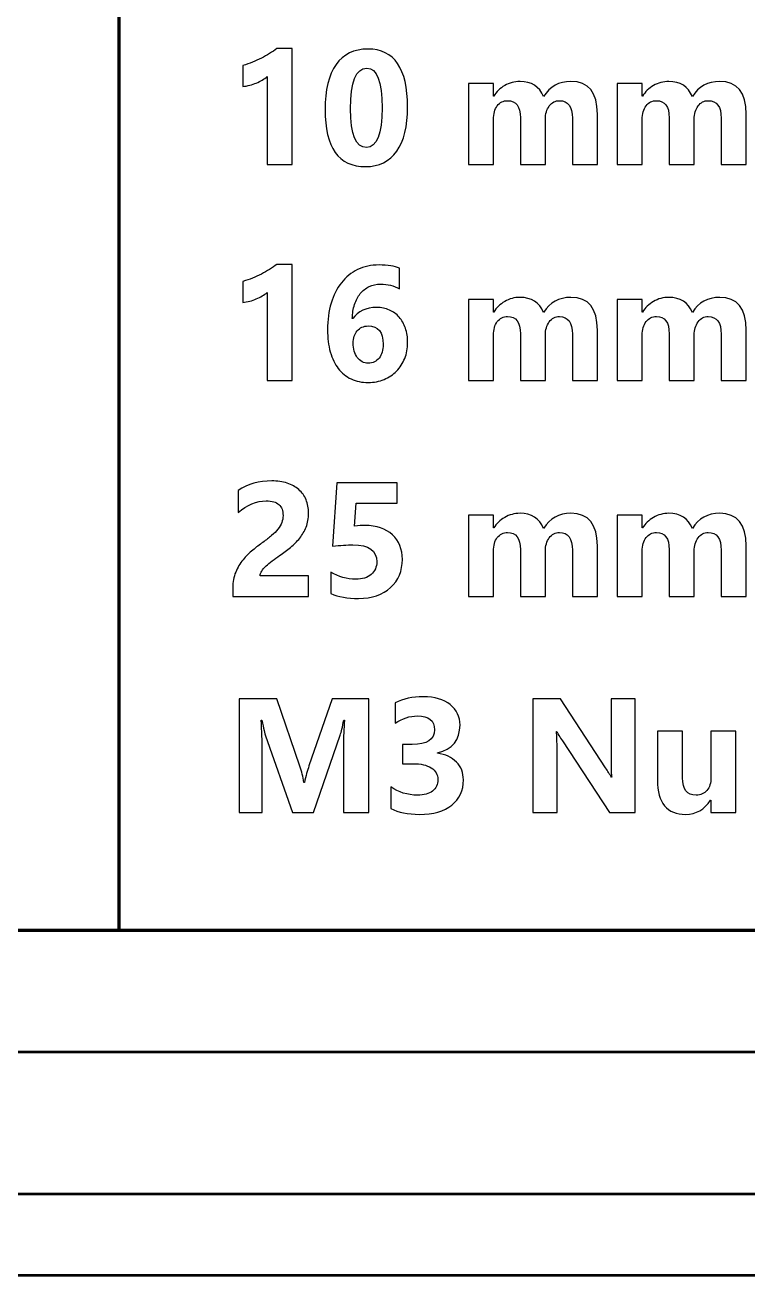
# Model space of a CAD drawing. Header units: centimetres. Extents: x -201 to 63, y -83 to 73.
# Drawn here: x -75.131 to -73.351, y -53.65 to -50.57 of the extents above; entities that cross this region are included whole.
import ezdxf

# ---------------------------------------------------------------- set-up
doc = ezdxf.new("R2010")
doc.units = ezdxf.units.CM
doc.header["$MEASUREMENT"] = 0
doc.layers.add('Layer 1', color=7, linetype='Continuous')

msp = doc.modelspace()

# ---------------------------------------------------------------- linework, layer by layer
at = {"layer": 'Layer 1', "color": 4, "lineweight": 53}
for points in [[(-81.7, -52.3), (-81.7, -52.3), (-81.7, -37.7), (-81.7, -37.7), (-81.7, -37.7), (-81.7, -36.95441), (-81.09559, -36.35), (-80.35, -36.35), (-80.35, -36.35), (-80.35, -36.35), (-69.65, -36.35), (-69.65, -36.35), (-69.65, -36.35), (-68.90441, -36.35), (-68.3, -36.95441), (-68.3, -37.7), (-68.3, -37.7), (-68.3, -37.7), (-68.3, -52.3), (-68.3, -52.3), (-68.3, -52.3), (-68.3, -53.04559), (-68.90441, -53.65), (-69.65, -53.65), (-69.65, -53.65), (-69.65, -53.65), (-80.35, -53.65), (-80.35, -53.65), (-80.35, -53.65), (-81.09559, -53.65), (-81.7, -53.04559), (-81.7, -52.3)], [(-81.5, -52.3), (-81.5, -52.3), (-81.5, -37.7), (-81.5, -37.7), (-81.5, -37.7), (-81.5, -37.06487), (-80.98513, -36.55), (-80.35, -36.55), (-80.35, -36.55), (-80.35, -36.55), (-69.65, -36.55), (-69.65, -36.55), (-69.65, -36.55), (-69.01487, -36.55), (-68.5, -37.06487), (-68.5, -37.7), (-68.5, -37.7), (-68.5, -37.7), (-68.5, -52.3), (-68.5, -52.3), (-68.5, -52.3), (-68.5, -52.93513), (-69.01487, -53.45), (-69.65, -53.45), (-69.65, -53.45), (-69.65, -53.45), (-80.35, -53.45), (-80.35, -53.45), (-80.35, -53.45), (-80.98513, -53.45), (-81.5, -52.93513), (-81.5, -52.3)]]:
    msp.add_open_spline(points, degree=3, knots=[0, 0, 0, 0, 0.1111111, 0.1111111, 0.1111111, 0.1111111, 0.2222222, 0.2222222, 0.2222222, 0.2222222, 0.3333333, 0.3333333, 0.3333333, 0.3333333, 0.4444444, 0.4444444, 0.4444444, 0.4444444, 0.5555556, 0.5555556, 0.5555556, 0.5555556, 0.6666667, 0.6666667, 0.6666667, 0.6666667, 0.7777778, 0.7777778, 0.7777778, 0.7777778, 1, 1, 1, 1], dxfattribs=at)
at = {"layer": 'Layer 1', "color": 253, "lineweight": 53}
msp.add_open_spline([(-81.15, -52.3), (-81.15, -52.3), (-81.15, -37.7), (-81.15, -37.7), (-81.15, -37.7), (-81.15, -37.25817), (-80.79183, -36.9), (-80.35, -36.9), (-80.35, -36.9), (-80.35, -36.9), (-69.65, -36.9), (-69.65, -36.9), (-69.65, -36.9), (-69.20817, -36.9), (-68.85, -37.25817), (-68.85, -37.7), (-68.85, -37.7), (-68.85, -37.7), (-68.85, -52.3), (-68.85, -52.3), (-68.85, -52.3), (-68.85, -52.74183), (-69.20817, -53.1), (-69.65, -53.1), (-69.65, -53.1), (-69.65, -53.1), (-80.35, -53.1), (-80.35, -53.1), (-80.35, -53.1), (-80.79183, -53.1), (-81.15, -52.74183), (-81.15, -52.3)], degree=3, knots=[0, 0, 0, 0, 0.1111111, 0.1111111, 0.1111111, 0.1111111, 0.2222222, 0.2222222, 0.2222222, 0.2222222, 0.3333333, 0.3333333, 0.3333333, 0.3333333, 0.4444444, 0.4444444, 0.4444444, 0.4444444, 0.5555556, 0.5555556, 0.5555556, 0.5555556, 0.6666667, 0.6666667, 0.6666667, 0.6666667, 0.7777778, 0.7777778, 0.7777778, 0.7777778, 1, 1, 1, 1], dxfattribs=at)
at = {"layer": 'Layer 1', "lineweight": 100}
for points in [[(-80.85, -52.3), (-80.85, -52.3), (-80.85, -37.7), (-80.85, -37.7), (-80.85, -37.7), (-80.85, -37.42386), (-80.62614, -37.2), (-80.35, -37.2), (-80.35, -37.2), (-80.35, -37.2), (-69.65, -37.2), (-69.65, -37.2), (-69.65, -37.2), (-69.37386, -37.2), (-69.15, -37.42386), (-69.15, -37.7), (-69.15, -37.7), (-69.15, -37.7), (-69.15, -52.3), (-69.15, -52.3), (-69.15, -52.3), (-69.15, -52.57614), (-69.37386, -52.8), (-69.65, -52.8), (-69.65, -52.8), (-69.65, -52.8), (-80.35, -52.8), (-80.35, -52.8), (-80.35, -52.8), (-80.62614, -52.8), (-80.85, -52.57614), (-80.85, -52.3)], [(-74.9, -52.8), (-74.9, -52.8), (-74.9, -49.85), (-74.9, -49.85), (-74.9, -49.85), (-74.9, -49.57386), (-74.67614, -49.35), (-74.4, -49.35), (-74.4, -49.35), (-74.4, -49.35), (-69.15, -49.35), (-69.15, -49.35), (-69.15, -49.35), (-69.15, -49.35), (-69.15, -49.85), (-69.15, -49.85), (-69.15, -49.85), (-69.15, -49.85), (-69.15, -52.3), (-69.15, -52.3), (-69.15, -52.3), (-69.15, -52.57614), (-69.37386, -52.8), (-69.65, -52.8), (-69.65, -52.8), (-69.65, -52.8), (-74.4, -52.8), (-74.4, -52.8), (-74.4, -52.8), (-74.4, -52.8), (-74.9, -52.8), (-74.9, -52.8)]]:
    msp.add_open_spline(points, degree=3, knots=[0, 0, 0, 0, 0.1111111, 0.1111111, 0.1111111, 0.1111111, 0.2222222, 0.2222222, 0.2222222, 0.2222222, 0.3333333, 0.3333333, 0.3333333, 0.3333333, 0.4444444, 0.4444444, 0.4444444, 0.4444444, 0.5555556, 0.5555556, 0.5555556, 0.5555556, 0.6666667, 0.6666667, 0.6666667, 0.6666667, 0.7777778, 0.7777778, 0.7777778, 0.7777778, 1, 1, 1, 1], dxfattribs=at)
at = {"layer": 'Layer 1'}
for points, knots in [([(-74.47289, -50.62741), (-74.47289, -50.62741), (-74.47289, -50.91374), (-74.47289, -50.91374), (-74.47289, -50.91374), (-74.47289, -50.91374), (-74.53442, -50.91374), (-74.53442, -50.91374), (-74.53442, -50.91374), (-74.53442, -50.91374), (-74.53442, -50.69694), (-74.53442, -50.69694), (-74.53442, -50.69694), (-74.53782, -50.69994), (-74.54182, -50.70274), (-74.54649, -50.70541), (-74.54649, -50.70541), (-74.55109, -50.70807), (-74.55602, -50.71054), (-74.56122, -50.71267), (-74.56122, -50.71267), (-74.56642, -50.71481), (-74.57182, -50.71661), (-74.57742, -50.71814), (-74.57742, -50.71814), (-74.58302, -50.71961), (-74.58855, -50.72067), (-74.59402, -50.72134), (-74.59402, -50.72134), (-74.59402, -50.72134), (-74.59402, -50.66941), (-74.59402, -50.66941), (-74.59402, -50.66941), (-74.57802, -50.66474), (-74.56289, -50.65874), (-74.54869, -50.65141), (-74.54869, -50.65141), (-74.53449, -50.64414), (-74.52169, -50.63614), (-74.51022, -50.62741), (-74.51022, -50.62741), (-74.51022, -50.62741), (-74.47289, -50.62741), (-74.47289, -50.62741)], [0, 0, 0, 0, 0.0833333, 0.0833333, 0.0833333, 0.0833333, 0.1666667, 0.1666667, 0.1666667, 0.1666667, 0.25, 0.25, 0.25, 0.25, 0.3333333, 0.3333333, 0.3333333, 0.3333333, 0.4166667, 0.4166667, 0.4166667, 0.4166667, 0.5, 0.5, 0.5, 0.5, 0.5833333, 0.5833333, 0.5833333, 0.5833333, 0.6666667, 0.6666667, 0.6666667, 0.6666667, 0.75, 0.75, 0.75, 0.75, 0.8333333, 0.8333333, 0.8333333, 0.8333333, 1, 1, 1, 1]), ([(-74.29188, -50.91861), (-74.35855, -50.91861), (-74.39188, -50.87181), (-74.39188, -50.77821), (-74.39188, -50.77821), (-74.39188, -50.72961), (-74.38288, -50.69261), (-74.36482, -50.66714), (-74.36482, -50.66714), (-74.34682, -50.64167), (-74.32062, -50.62894), (-74.28642, -50.62894), (-74.28642, -50.62894), (-74.22128, -50.62894), (-74.18875, -50.67654), (-74.18875, -50.77174), (-74.18875, -50.77174), (-74.18875, -50.81914), (-74.19762, -50.85547), (-74.21542, -50.88074), (-74.21542, -50.88074), (-74.23315, -50.90601), (-74.25868, -50.91861), (-74.29188, -50.91861)], [0, 0, 0, 0, 0.1428571, 0.1428571, 0.1428571, 0.1428571, 0.2857143, 0.2857143, 0.2857143, 0.2857143, 0.4285714, 0.4285714, 0.4285714, 0.4285714, 0.5714286, 0.5714286, 0.5714286, 0.5714286, 0.7142857, 0.7142857, 0.7142857, 0.7142857, 1, 1, 1, 1]), ([(-74.28915, -50.67607), (-74.31582, -50.67607), (-74.32915, -50.70954), (-74.32915, -50.77661), (-74.32915, -50.77661), (-74.32915, -50.83981), (-74.31608, -50.87134), (-74.28995, -50.87134), (-74.28995, -50.87134), (-74.26442, -50.87134), (-74.25162, -50.83881), (-74.25162, -50.77367), (-74.25162, -50.77367), (-74.25162, -50.70861), (-74.26415, -50.67607), (-74.28915, -50.67607)], [0, 0, 0, 0, 0.2, 0.2, 0.2, 0.2, 0.4, 0.4, 0.4, 0.4, 0.6, 0.6, 0.6, 0.6, 1, 1, 1, 1]), ([(-73.72142, -50.91374), (-73.72142, -50.91374), (-73.78295, -50.91374), (-73.78295, -50.91374), (-73.78295, -50.91374), (-73.78295, -50.91374), (-73.78295, -50.79967), (-73.78295, -50.79967), (-73.78295, -50.79967), (-73.78295, -50.77061), (-73.79362, -50.75614), (-73.81495, -50.75614), (-73.81495, -50.75614), (-73.82508, -50.75614), (-73.83335, -50.76047), (-73.83975, -50.76921), (-73.83975, -50.76921), (-73.84615, -50.77794), (-73.84935, -50.78881), (-73.84935, -50.80181), (-73.84935, -50.80181), (-73.84935, -50.80181), (-73.84935, -50.91374), (-73.84935, -50.91374), (-73.84935, -50.91374), (-73.84935, -50.91374), (-73.91102, -50.91374), (-73.91102, -50.91374), (-73.91102, -50.91374), (-73.91102, -50.91374), (-73.91102, -50.79847), (-73.91102, -50.79847), (-73.91102, -50.79847), (-73.91102, -50.77027), (-73.92155, -50.75614), (-73.94248, -50.75614), (-73.94248, -50.75614), (-73.95302, -50.75614), (-73.96148, -50.76027), (-73.96775, -50.76861), (-73.96775, -50.76861), (-73.97408, -50.77694), (-73.97728, -50.78827), (-73.97728, -50.80261), (-73.97728, -50.80261), (-73.97728, -50.80261), (-73.97728, -50.91374), (-73.97728, -50.91374), (-73.97728, -50.91374), (-73.97728, -50.91374), (-74.03895, -50.91374), (-74.03895, -50.91374), (-74.03895, -50.91374), (-74.03895, -50.91374), (-74.03895, -50.71374), (-74.03895, -50.71374), (-74.03895, -50.71374), (-74.03895, -50.71374), (-73.97728, -50.71374), (-73.97728, -50.71374), (-73.97728, -50.71374), (-73.97728, -50.71374), (-73.97728, -50.74501), (-73.97728, -50.74501), (-73.97728, -50.74501), (-73.97728, -50.74501), (-73.97648, -50.74501), (-73.97648, -50.74501), (-73.97648, -50.74501), (-73.97008, -50.73434), (-73.96115, -50.72561), (-73.94962, -50.71894), (-73.94962, -50.71894), (-73.93808, -50.71221), (-73.92548, -50.70887), (-73.91182, -50.70887), (-73.91182, -50.70887), (-73.88355, -50.70887), (-73.86422, -50.72127), (-73.85382, -50.74614), (-73.85382, -50.74614), (-73.83855, -50.72127), (-73.81622, -50.70887), (-73.78662, -50.70887), (-73.78662, -50.70887), (-73.74315, -50.70887), (-73.72142, -50.73567), (-73.72142, -50.78934), (-73.72142, -50.78934), (-73.72142, -50.78934), (-73.72142, -50.91374), (-73.72142, -50.91374)], [0, 0, 0, 0, 0.0416667, 0.0416667, 0.0416667, 0.0416667, 0.0833333, 0.0833333, 0.0833333, 0.0833333, 0.125, 0.125, 0.125, 0.125, 0.1666667, 0.1666667, 0.1666667, 0.1666667, 0.2083333, 0.2083333, 0.2083333, 0.2083333, 0.25, 0.25, 0.25, 0.25, 0.2916667, 0.2916667, 0.2916667, 0.2916667, 0.3333333, 0.3333333, 0.3333333, 0.3333333, 0.375, 0.375, 0.375, 0.375, 0.4166667, 0.4166667, 0.4166667, 0.4166667, 0.4583333, 0.4583333, 0.4583333, 0.4583333, 0.5, 0.5, 0.5, 0.5, 0.5416667, 0.5416667, 0.5416667, 0.5416667, 0.5833333, 0.5833333, 0.5833333, 0.5833333, 0.625, 0.625, 0.625, 0.625, 0.6666667, 0.6666667, 0.6666667, 0.6666667, 0.7083333, 0.7083333, 0.7083333, 0.7083333, 0.75, 0.75, 0.75, 0.75, 0.7916667, 0.7916667, 0.7916667, 0.7916667, 0.8333333, 0.8333333, 0.8333333, 0.8333333, 0.875, 0.875, 0.875, 0.875, 0.9166667, 0.9166667, 0.9166667, 0.9166667, 1, 1, 1, 1]), ([(-73.35502, -50.91374), (-73.35502, -50.91374), (-73.41655, -50.91374), (-73.41655, -50.91374), (-73.41655, -50.91374), (-73.41655, -50.91374), (-73.41655, -50.79967), (-73.41655, -50.79967), (-73.41655, -50.79967), (-73.41655, -50.77061), (-73.42722, -50.75614), (-73.44855, -50.75614), (-73.44855, -50.75614), (-73.45868, -50.75614), (-73.46695, -50.76047), (-73.47335, -50.76921), (-73.47335, -50.76921), (-73.47975, -50.77794), (-73.48295, -50.78881), (-73.48295, -50.80181), (-73.48295, -50.80181), (-73.48295, -50.80181), (-73.48295, -50.91374), (-73.48295, -50.91374), (-73.48295, -50.91374), (-73.48295, -50.91374), (-73.54462, -50.91374), (-73.54462, -50.91374), (-73.54462, -50.91374), (-73.54462, -50.91374), (-73.54462, -50.79847), (-73.54462, -50.79847), (-73.54462, -50.79847), (-73.54462, -50.77027), (-73.55515, -50.75614), (-73.57608, -50.75614), (-73.57608, -50.75614), (-73.58662, -50.75614), (-73.59508, -50.76027), (-73.60135, -50.76861), (-73.60135, -50.76861), (-73.60768, -50.77694), (-73.61088, -50.78827), (-73.61088, -50.80261), (-73.61088, -50.80261), (-73.61088, -50.80261), (-73.61088, -50.91374), (-73.61088, -50.91374), (-73.61088, -50.91374), (-73.61088, -50.91374), (-73.67255, -50.91374), (-73.67255, -50.91374), (-73.67255, -50.91374), (-73.67255, -50.91374), (-73.67255, -50.71374), (-73.67255, -50.71374), (-73.67255, -50.71374), (-73.67255, -50.71374), (-73.61088, -50.71374), (-73.61088, -50.71374), (-73.61088, -50.71374), (-73.61088, -50.71374), (-73.61088, -50.74501), (-73.61088, -50.74501), (-73.61088, -50.74501), (-73.61088, -50.74501), (-73.61008, -50.74501), (-73.61008, -50.74501), (-73.61008, -50.74501), (-73.60368, -50.73434), (-73.59475, -50.72561), (-73.58322, -50.71894), (-73.58322, -50.71894), (-73.57168, -50.71221), (-73.55908, -50.70887), (-73.54542, -50.70887), (-73.54542, -50.70887), (-73.51715, -50.70887), (-73.49782, -50.72127), (-73.48742, -50.74614), (-73.48742, -50.74614), (-73.47215, -50.72127), (-73.44982, -50.70887), (-73.42022, -50.70887), (-73.42022, -50.70887), (-73.37675, -50.70887), (-73.35502, -50.73567), (-73.35502, -50.78934), (-73.35502, -50.78934), (-73.35502, -50.78934), (-73.35502, -50.91374), (-73.35502, -50.91374)], [0, 0, 0, 0, 0.0416667, 0.0416667, 0.0416667, 0.0416667, 0.0833333, 0.0833333, 0.0833333, 0.0833333, 0.125, 0.125, 0.125, 0.125, 0.1666667, 0.1666667, 0.1666667, 0.1666667, 0.2083333, 0.2083333, 0.2083333, 0.2083333, 0.25, 0.25, 0.25, 0.25, 0.2916667, 0.2916667, 0.2916667, 0.2916667, 0.3333333, 0.3333333, 0.3333333, 0.3333333, 0.375, 0.375, 0.375, 0.375, 0.4166667, 0.4166667, 0.4166667, 0.4166667, 0.4583333, 0.4583333, 0.4583333, 0.4583333, 0.5, 0.5, 0.5, 0.5, 0.5416667, 0.5416667, 0.5416667, 0.5416667, 0.5833333, 0.5833333, 0.5833333, 0.5833333, 0.625, 0.625, 0.625, 0.625, 0.6666667, 0.6666667, 0.6666667, 0.6666667, 0.7083333, 0.7083333, 0.7083333, 0.7083333, 0.75, 0.75, 0.75, 0.75, 0.7916667, 0.7916667, 0.7916667, 0.7916667, 0.8333333, 0.8333333, 0.8333333, 0.8333333, 0.875, 0.875, 0.875, 0.875, 0.9166667, 0.9166667, 0.9166667, 0.9166667, 1, 1, 1, 1]), ([(-74.47289, -51.15948), (-74.47289, -51.15948), (-74.47289, -51.44581), (-74.47289, -51.44581), (-74.47289, -51.44581), (-74.47289, -51.44581), (-74.53442, -51.44581), (-74.53442, -51.44581), (-74.53442, -51.44581), (-74.53442, -51.44581), (-74.53442, -51.22901), (-74.53442, -51.22901), (-74.53442, -51.22901), (-74.53782, -51.23201), (-74.54182, -51.23481), (-74.54649, -51.23748), (-74.54649, -51.23748), (-74.55109, -51.24014), (-74.55602, -51.24261), (-74.56122, -51.24474), (-74.56122, -51.24474), (-74.56642, -51.24688), (-74.57182, -51.24868), (-74.57742, -51.25021), (-74.57742, -51.25021), (-74.58302, -51.25168), (-74.58855, -51.25274), (-74.59402, -51.25341), (-74.59402, -51.25341), (-74.59402, -51.25341), (-74.59402, -51.20148), (-74.59402, -51.20148), (-74.59402, -51.20148), (-74.57802, -51.19681), (-74.56289, -51.19081), (-74.54869, -51.18348), (-74.54869, -51.18348), (-74.53449, -51.17621), (-74.52169, -51.16821), (-74.51022, -51.15948), (-74.51022, -51.15948), (-74.51022, -51.15948), (-74.47289, -51.15948), (-74.47289, -51.15948)], [0, 0, 0, 0, 0.0833333, 0.0833333, 0.0833333, 0.0833333, 0.1666667, 0.1666667, 0.1666667, 0.1666667, 0.25, 0.25, 0.25, 0.25, 0.3333333, 0.3333333, 0.3333333, 0.3333333, 0.4166667, 0.4166667, 0.4166667, 0.4166667, 0.5, 0.5, 0.5, 0.5, 0.5833333, 0.5833333, 0.5833333, 0.5833333, 0.6666667, 0.6666667, 0.6666667, 0.6666667, 0.75, 0.75, 0.75, 0.75, 0.8333333, 0.8333333, 0.8333333, 0.8333333, 1, 1, 1, 1]), ([(-74.18855, -51.35268), (-74.18855, -51.36648), (-74.19095, -51.37934), (-74.19575, -51.39134), (-74.19575, -51.39134), (-74.20062, -51.40328), (-74.20728, -51.41368), (-74.21588, -51.42248), (-74.21588, -51.42248), (-74.22448, -51.43128), (-74.23468, -51.43814), (-74.24655, -51.44314), (-74.24655, -51.44314), (-74.25842, -51.44821), (-74.27135, -51.45068), (-74.28542, -51.45068), (-74.28542, -51.45068), (-74.30115, -51.45068), (-74.31528, -51.44774), (-74.32768, -51.44188), (-74.32768, -51.44188), (-74.34015, -51.43608), (-74.35068, -51.42754), (-74.35928, -51.41641), (-74.35928, -51.41641), (-74.36782, -51.40528), (-74.37442, -51.39161), (-74.37895, -51.37548), (-74.37895, -51.37548), (-74.38355, -51.35934), (-74.38582, -51.34108), (-74.38582, -51.32061), (-74.38582, -51.32061), (-74.38582, -51.29654), (-74.38288, -51.27468), (-74.37695, -51.25508), (-74.37695, -51.25508), (-74.37102, -51.23548), (-74.36255, -51.21874), (-74.35155, -51.20481), (-74.35155, -51.20481), (-74.34055, -51.19088), (-74.32722, -51.18008), (-74.31162, -51.17248), (-74.31162, -51.17248), (-74.29595, -51.16488), (-74.27842, -51.16101), (-74.25888, -51.16101), (-74.25888, -51.16101), (-74.23722, -51.16101), (-74.22048, -51.16361), (-74.20848, -51.16868), (-74.20848, -51.16868), (-74.20848, -51.16868), (-74.20848, -51.22021), (-74.20848, -51.22021), (-74.20848, -51.22021), (-74.22268, -51.21214), (-74.23815, -51.20814), (-74.25495, -51.20814), (-74.25495, -51.20814), (-74.26535, -51.20814), (-74.27482, -51.21014), (-74.28328, -51.21414), (-74.28328, -51.21414), (-74.29175, -51.21821), (-74.29902, -51.22394), (-74.30508, -51.23134), (-74.30508, -51.23134), (-74.31108, -51.23881), (-74.31588, -51.24774), (-74.31928, -51.25821), (-74.31928, -51.25821), (-74.32275, -51.26868), (-74.32462, -51.28041), (-74.32488, -51.29328), (-74.32488, -51.29328), (-74.32488, -51.29328), (-74.32368, -51.29328), (-74.32368, -51.29328), (-74.32368, -51.29328), (-74.31042, -51.27488), (-74.29082, -51.26574), (-74.26495, -51.26574), (-74.26495, -51.26574), (-74.25335, -51.26574), (-74.24282, -51.26781), (-74.23348, -51.27201), (-74.23348, -51.27201), (-74.22408, -51.27614), (-74.21608, -51.28201), (-74.20942, -51.28968), (-74.20942, -51.28968), (-74.20282, -51.29728), (-74.19768, -51.30641), (-74.19402, -51.31708), (-74.19402, -51.31708), (-74.19035, -51.32781), (-74.18855, -51.33961), (-74.18855, -51.35268)], [0, 0, 0, 0, 0.0384615, 0.0384615, 0.0384615, 0.0384615, 0.0769231, 0.0769231, 0.0769231, 0.0769231, 0.1153846, 0.1153846, 0.1153846, 0.1153846, 0.1538462, 0.1538462, 0.1538462, 0.1538462, 0.1923077, 0.1923077, 0.1923077, 0.1923077, 0.2307692, 0.2307692, 0.2307692, 0.2307692, 0.2692308, 0.2692308, 0.2692308, 0.2692308, 0.3076923, 0.3076923, 0.3076923, 0.3076923, 0.3461538, 0.3461538, 0.3461538, 0.3461538, 0.3846154, 0.3846154, 0.3846154, 0.3846154, 0.4230769, 0.4230769, 0.4230769, 0.4230769, 0.4615385, 0.4615385, 0.4615385, 0.4615385, 0.5, 0.5, 0.5, 0.5, 0.5384615, 0.5384615, 0.5384615, 0.5384615, 0.5769231, 0.5769231, 0.5769231, 0.5769231, 0.6153846, 0.6153846, 0.6153846, 0.6153846, 0.6538462, 0.6538462, 0.6538462, 0.6538462, 0.6923077, 0.6923077, 0.6923077, 0.6923077, 0.7307692, 0.7307692, 0.7307692, 0.7307692, 0.7692308, 0.7692308, 0.7692308, 0.7692308, 0.8076923, 0.8076923, 0.8076923, 0.8076923, 0.8461538, 0.8461538, 0.8461538, 0.8461538, 0.8846154, 0.8846154, 0.8846154, 0.8846154, 0.9230769, 0.9230769, 0.9230769, 0.9230769, 1, 1, 1, 1]), ([(-73.72142, -51.44581), (-73.72142, -51.44581), (-73.78295, -51.44581), (-73.78295, -51.44581), (-73.78295, -51.44581), (-73.78295, -51.44581), (-73.78295, -51.33174), (-73.78295, -51.33174), (-73.78295, -51.33174), (-73.78295, -51.30268), (-73.79362, -51.28821), (-73.81495, -51.28821), (-73.81495, -51.28821), (-73.82508, -51.28821), (-73.83335, -51.29254), (-73.83975, -51.30128), (-73.83975, -51.30128), (-73.84615, -51.31001), (-73.84935, -51.32088), (-73.84935, -51.33388), (-73.84935, -51.33388), (-73.84935, -51.33388), (-73.84935, -51.44581), (-73.84935, -51.44581), (-73.84935, -51.44581), (-73.84935, -51.44581), (-73.91102, -51.44581), (-73.91102, -51.44581), (-73.91102, -51.44581), (-73.91102, -51.44581), (-73.91102, -51.33054), (-73.91102, -51.33054), (-73.91102, -51.33054), (-73.91102, -51.30234), (-73.92155, -51.28821), (-73.94248, -51.28821), (-73.94248, -51.28821), (-73.95302, -51.28821), (-73.96148, -51.29234), (-73.96775, -51.30068), (-73.96775, -51.30068), (-73.97408, -51.30901), (-73.97728, -51.32034), (-73.97728, -51.33468), (-73.97728, -51.33468), (-73.97728, -51.33468), (-73.97728, -51.44581), (-73.97728, -51.44581), (-73.97728, -51.44581), (-73.97728, -51.44581), (-74.03895, -51.44581), (-74.03895, -51.44581), (-74.03895, -51.44581), (-74.03895, -51.44581), (-74.03895, -51.24581), (-74.03895, -51.24581), (-74.03895, -51.24581), (-74.03895, -51.24581), (-73.97728, -51.24581), (-73.97728, -51.24581), (-73.97728, -51.24581), (-73.97728, -51.24581), (-73.97728, -51.27708), (-73.97728, -51.27708), (-73.97728, -51.27708), (-73.97728, -51.27708), (-73.97648, -51.27708), (-73.97648, -51.27708), (-73.97648, -51.27708), (-73.97008, -51.26641), (-73.96115, -51.25768), (-73.94962, -51.25101), (-73.94962, -51.25101), (-73.93808, -51.24428), (-73.92548, -51.24094), (-73.91182, -51.24094), (-73.91182, -51.24094), (-73.88355, -51.24094), (-73.86422, -51.25334), (-73.85382, -51.27821), (-73.85382, -51.27821), (-73.83855, -51.25334), (-73.81622, -51.24094), (-73.78662, -51.24094), (-73.78662, -51.24094), (-73.74315, -51.24094), (-73.72142, -51.26774), (-73.72142, -51.32141), (-73.72142, -51.32141), (-73.72142, -51.32141), (-73.72142, -51.44581), (-73.72142, -51.44581)], [0, 0, 0, 0, 0.0416667, 0.0416667, 0.0416667, 0.0416667, 0.0833333, 0.0833333, 0.0833333, 0.0833333, 0.125, 0.125, 0.125, 0.125, 0.1666667, 0.1666667, 0.1666667, 0.1666667, 0.2083333, 0.2083333, 0.2083333, 0.2083333, 0.25, 0.25, 0.25, 0.25, 0.2916667, 0.2916667, 0.2916667, 0.2916667, 0.3333333, 0.3333333, 0.3333333, 0.3333333, 0.375, 0.375, 0.375, 0.375, 0.4166667, 0.4166667, 0.4166667, 0.4166667, 0.4583333, 0.4583333, 0.4583333, 0.4583333, 0.5, 0.5, 0.5, 0.5, 0.5416667, 0.5416667, 0.5416667, 0.5416667, 0.5833333, 0.5833333, 0.5833333, 0.5833333, 0.625, 0.625, 0.625, 0.625, 0.6666667, 0.6666667, 0.6666667, 0.6666667, 0.7083333, 0.7083333, 0.7083333, 0.7083333, 0.75, 0.75, 0.75, 0.75, 0.7916667, 0.7916667, 0.7916667, 0.7916667, 0.8333333, 0.8333333, 0.8333333, 0.8333333, 0.875, 0.875, 0.875, 0.875, 0.9166667, 0.9166667, 0.9166667, 0.9166667, 1, 1, 1, 1]), ([(-73.35502, -51.44581), (-73.35502, -51.44581), (-73.41655, -51.44581), (-73.41655, -51.44581), (-73.41655, -51.44581), (-73.41655, -51.44581), (-73.41655, -51.33174), (-73.41655, -51.33174), (-73.41655, -51.33174), (-73.41655, -51.30268), (-73.42722, -51.28821), (-73.44855, -51.28821), (-73.44855, -51.28821), (-73.45868, -51.28821), (-73.46695, -51.29254), (-73.47335, -51.30128), (-73.47335, -51.30128), (-73.47975, -51.31001), (-73.48295, -51.32088), (-73.48295, -51.33388), (-73.48295, -51.33388), (-73.48295, -51.33388), (-73.48295, -51.44581), (-73.48295, -51.44581), (-73.48295, -51.44581), (-73.48295, -51.44581), (-73.54462, -51.44581), (-73.54462, -51.44581), (-73.54462, -51.44581), (-73.54462, -51.44581), (-73.54462, -51.33054), (-73.54462, -51.33054), (-73.54462, -51.33054), (-73.54462, -51.30234), (-73.55515, -51.28821), (-73.57608, -51.28821), (-73.57608, -51.28821), (-73.58662, -51.28821), (-73.59508, -51.29234), (-73.60135, -51.30068), (-73.60135, -51.30068), (-73.60768, -51.30901), (-73.61088, -51.32034), (-73.61088, -51.33468), (-73.61088, -51.33468), (-73.61088, -51.33468), (-73.61088, -51.44581), (-73.61088, -51.44581), (-73.61088, -51.44581), (-73.61088, -51.44581), (-73.67255, -51.44581), (-73.67255, -51.44581), (-73.67255, -51.44581), (-73.67255, -51.44581), (-73.67255, -51.24581), (-73.67255, -51.24581), (-73.67255, -51.24581), (-73.67255, -51.24581), (-73.61088, -51.24581), (-73.61088, -51.24581), (-73.61088, -51.24581), (-73.61088, -51.24581), (-73.61088, -51.27708), (-73.61088, -51.27708), (-73.61088, -51.27708), (-73.61088, -51.27708), (-73.61008, -51.27708), (-73.61008, -51.27708), (-73.61008, -51.27708), (-73.60368, -51.26641), (-73.59475, -51.25768), (-73.58322, -51.25101), (-73.58322, -51.25101), (-73.57168, -51.24428), (-73.55908, -51.24094), (-73.54542, -51.24094), (-73.54542, -51.24094), (-73.51715, -51.24094), (-73.49782, -51.25334), (-73.48742, -51.27821), (-73.48742, -51.27821), (-73.47215, -51.25334), (-73.44982, -51.24094), (-73.42022, -51.24094), (-73.42022, -51.24094), (-73.37675, -51.24094), (-73.35502, -51.26774), (-73.35502, -51.32141), (-73.35502, -51.32141), (-73.35502, -51.32141), (-73.35502, -51.44581), (-73.35502, -51.44581)], [0, 0, 0, 0, 0.0416667, 0.0416667, 0.0416667, 0.0416667, 0.0833333, 0.0833333, 0.0833333, 0.0833333, 0.125, 0.125, 0.125, 0.125, 0.1666667, 0.1666667, 0.1666667, 0.1666667, 0.2083333, 0.2083333, 0.2083333, 0.2083333, 0.25, 0.25, 0.25, 0.25, 0.2916667, 0.2916667, 0.2916667, 0.2916667, 0.3333333, 0.3333333, 0.3333333, 0.3333333, 0.375, 0.375, 0.375, 0.375, 0.4166667, 0.4166667, 0.4166667, 0.4166667, 0.4583333, 0.4583333, 0.4583333, 0.4583333, 0.5, 0.5, 0.5, 0.5, 0.5416667, 0.5416667, 0.5416667, 0.5416667, 0.5833333, 0.5833333, 0.5833333, 0.5833333, 0.625, 0.625, 0.625, 0.625, 0.6666667, 0.6666667, 0.6666667, 0.6666667, 0.7083333, 0.7083333, 0.7083333, 0.7083333, 0.75, 0.75, 0.75, 0.75, 0.7916667, 0.7916667, 0.7916667, 0.7916667, 0.8333333, 0.8333333, 0.8333333, 0.8333333, 0.875, 0.875, 0.875, 0.875, 0.9166667, 0.9166667, 0.9166667, 0.9166667, 1, 1, 1, 1]), ([(-74.24888, -51.35654), (-74.24888, -51.32648), (-74.26122, -51.31141), (-74.28582, -51.31141), (-74.28582, -51.31141), (-74.29142, -51.31141), (-74.29648, -51.31248), (-74.30108, -51.31454), (-74.30108, -51.31454), (-74.30562, -51.31661), (-74.30948, -51.31954), (-74.31275, -51.32334), (-74.31275, -51.32334), (-74.31602, -51.32714), (-74.31855, -51.33161), (-74.32028, -51.33674), (-74.32028, -51.33674), (-74.32202, -51.34188), (-74.32295, -51.34754), (-74.32295, -51.35381), (-74.32295, -51.35381), (-74.32295, -51.36074), (-74.32202, -51.36714), (-74.32022, -51.37314), (-74.32022, -51.37314), (-74.31835, -51.37914), (-74.31582, -51.38441), (-74.31248, -51.38888), (-74.31248, -51.38888), (-74.30915, -51.39334), (-74.30522, -51.39694), (-74.30068, -51.39954), (-74.30068, -51.39954), (-74.29608, -51.40214), (-74.29102, -51.40341), (-74.28542, -51.40341), (-74.28542, -51.40341), (-74.27982, -51.40341), (-74.27482, -51.40228), (-74.27028, -51.40001), (-74.27028, -51.40001), (-74.26582, -51.39774), (-74.26195, -51.39454), (-74.25875, -51.39041), (-74.25875, -51.39041), (-74.25555, -51.38634), (-74.25315, -51.38141), (-74.25142, -51.37561), (-74.25142, -51.37561), (-74.24975, -51.36981), (-74.24888, -51.36348), (-74.24888, -51.35654)], [0, 0, 0, 0, 0.0714286, 0.0714286, 0.0714286, 0.0714286, 0.1428571, 0.1428571, 0.1428571, 0.1428571, 0.2142857, 0.2142857, 0.2142857, 0.2142857, 0.2857143, 0.2857143, 0.2857143, 0.2857143, 0.3571429, 0.3571429, 0.3571429, 0.3571429, 0.4285714, 0.4285714, 0.4285714, 0.4285714, 0.5, 0.5, 0.5, 0.5, 0.5714286, 0.5714286, 0.5714286, 0.5714286, 0.6428571, 0.6428571, 0.6428571, 0.6428571, 0.7142857, 0.7142857, 0.7142857, 0.7142857, 0.7857143, 0.7857143, 0.7857143, 0.7857143, 0.8571429, 0.8571429, 0.8571429, 0.8571429, 1, 1, 1, 1]), ([(-74.55162, -51.92668), (-74.55162, -51.92668), (-74.43289, -51.92668), (-74.43289, -51.92668), (-74.43289, -51.92668), (-74.43289, -51.92668), (-74.43289, -51.97788), (-74.43289, -51.97788), (-74.43289, -51.97788), (-74.43289, -51.97788), (-74.61922, -51.97788), (-74.61922, -51.97788), (-74.61922, -51.97788), (-74.61922, -51.97788), (-74.61922, -51.95681), (-74.61922, -51.95681), (-74.61922, -51.95681), (-74.61922, -51.94248), (-74.61682, -51.92961), (-74.61195, -51.91821), (-74.61195, -51.91821), (-74.60715, -51.90681), (-74.60109, -51.89661), (-74.59382, -51.88755), (-74.59382, -51.88755), (-74.58655, -51.87848), (-74.57855, -51.87048), (-74.56989, -51.86355), (-74.56989, -51.86355), (-74.56122, -51.85655), (-74.55302, -51.85028), (-74.54515, -51.84468), (-74.54515, -51.84468), (-74.53695, -51.83881), (-74.52982, -51.83321), (-74.52362, -51.82788), (-74.52362, -51.82788), (-74.51742, -51.82255), (-74.51222, -51.81721), (-74.50795, -51.81195), (-74.50795, -51.81195), (-74.50375, -51.80668), (-74.50062, -51.80135), (-74.49849, -51.79595), (-74.49849, -51.79595), (-74.49642, -51.79055), (-74.49535, -51.78481), (-74.49535, -51.77868), (-74.49535, -51.77868), (-74.49535, -51.76668), (-74.49875, -51.75761), (-74.50555, -51.75148), (-74.50555, -51.75148), (-74.51229, -51.74541), (-74.52269, -51.74235), (-74.53662, -51.74235), (-74.53662, -51.74235), (-74.56069, -51.74235), (-74.58375, -51.75188), (-74.60575, -51.77101), (-74.60575, -51.77101), (-74.60575, -51.77101), (-74.60575, -51.71675), (-74.60575, -51.71675), (-74.60575, -51.71675), (-74.58135, -51.70101), (-74.55389, -51.69308), (-74.52329, -51.69308), (-74.52329, -51.69308), (-74.50909, -51.69308), (-74.49642, -51.69495), (-74.48515, -51.69868), (-74.48515, -51.69868), (-74.47389, -51.70241), (-74.46435, -51.70768), (-74.45649, -51.71461), (-74.45649, -51.71461), (-74.44869, -51.72148), (-74.44275, -51.72988), (-74.43862, -51.73968), (-74.43862, -51.73968), (-74.43455, -51.74955), (-74.43249, -51.76048), (-74.43249, -51.77261), (-74.43249, -51.77261), (-74.43249, -51.78548), (-74.43449, -51.79695), (-74.43842, -51.80695), (-74.43842, -51.80695), (-74.44242, -51.81701), (-74.44769, -51.82615), (-74.45429, -51.83435), (-74.45429, -51.83435), (-74.46082, -51.84255), (-74.46842, -51.85008), (-74.47702, -51.85688), (-74.47702, -51.85688), (-74.48562, -51.86375), (-74.49455, -51.87035), (-74.50375, -51.87668), (-74.50375, -51.87668), (-74.51002, -51.88115), (-74.51602, -51.88555), (-74.52182, -51.88988), (-74.52182, -51.88988), (-74.52762, -51.89428), (-74.53275, -51.89855), (-74.53715, -51.90281), (-74.53715, -51.90281), (-74.54162, -51.90701), (-74.54515, -51.91115), (-74.54775, -51.91521), (-74.54775, -51.91521), (-74.55035, -51.91921), (-74.55162, -51.92308), (-74.55162, -51.92668)], [0, 0, 0, 0, 0.0333333, 0.0333333, 0.0333333, 0.0333333, 0.0666667, 0.0666667, 0.0666667, 0.0666667, 0.1, 0.1, 0.1, 0.1, 0.1333333, 0.1333333, 0.1333333, 0.1333333, 0.1666667, 0.1666667, 0.1666667, 0.1666667, 0.2, 0.2, 0.2, 0.2, 0.2333333, 0.2333333, 0.2333333, 0.2333333, 0.2666667, 0.2666667, 0.2666667, 0.2666667, 0.3, 0.3, 0.3, 0.3, 0.3333333, 0.3333333, 0.3333333, 0.3333333, 0.3666667, 0.3666667, 0.3666667, 0.3666667, 0.4, 0.4, 0.4, 0.4, 0.4333333, 0.4333333, 0.4333333, 0.4333333, 0.4666667, 0.4666667, 0.4666667, 0.4666667, 0.5, 0.5, 0.5, 0.5, 0.5333333, 0.5333333, 0.5333333, 0.5333333, 0.5666667, 0.5666667, 0.5666667, 0.5666667, 0.6, 0.6, 0.6, 0.6, 0.6333333, 0.6333333, 0.6333333, 0.6333333, 0.6666667, 0.6666667, 0.6666667, 0.6666667, 0.7, 0.7, 0.7, 0.7, 0.7333333, 0.7333333, 0.7333333, 0.7333333, 0.7666667, 0.7666667, 0.7666667, 0.7666667, 0.8, 0.8, 0.8, 0.8, 0.8333333, 0.8333333, 0.8333333, 0.8333333, 0.8666667, 0.8666667, 0.8666667, 0.8666667, 0.9, 0.9, 0.9, 0.9, 0.9333333, 0.9333333, 0.9333333, 0.9333333, 1, 1, 1, 1]), ([(-74.37762, -51.97068), (-74.37762, -51.97068), (-74.37762, -51.91795), (-74.37762, -51.91795), (-74.37762, -51.91795), (-74.35848, -51.92961), (-74.33808, -51.93548), (-74.31648, -51.93548), (-74.31648, -51.93548), (-74.30022, -51.93548), (-74.28748, -51.93161), (-74.27828, -51.92388), (-74.27828, -51.92388), (-74.26915, -51.91615), (-74.26455, -51.90561), (-74.26455, -51.89235), (-74.26455, -51.89235), (-74.26455, -51.86461), (-74.28415, -51.85075), (-74.32335, -51.85075), (-74.32335, -51.85075), (-74.33775, -51.85075), (-74.35442, -51.85181), (-74.37335, -51.85408), (-74.37335, -51.85408), (-74.37335, -51.85408), (-74.36275, -51.69781), (-74.36275, -51.69781), (-74.36275, -51.69781), (-74.36275, -51.69781), (-74.21455, -51.69781), (-74.21455, -51.69781), (-74.21455, -51.69781), (-74.21455, -51.69781), (-74.21455, -51.74821), (-74.21455, -51.74821), (-74.21455, -51.74821), (-74.21455, -51.74821), (-74.31568, -51.74821), (-74.31568, -51.74821), (-74.31568, -51.74821), (-74.31568, -51.74821), (-74.31962, -51.80428), (-74.31962, -51.80428), (-74.31962, -51.80428), (-74.30955, -51.80348), (-74.30095, -51.80308), (-74.29362, -51.80308), (-74.29362, -51.80308), (-74.26488, -51.80308), (-74.24235, -51.81061), (-74.22608, -51.82575), (-74.22608, -51.82575), (-74.20975, -51.84081), (-74.20162, -51.86115), (-74.20162, -51.88668), (-74.20162, -51.88668), (-74.20162, -51.91495), (-74.21135, -51.93801), (-74.23075, -51.95588), (-74.23075, -51.95588), (-74.25015, -51.97381), (-74.27642, -51.98275), (-74.30962, -51.98275), (-74.30962, -51.98275), (-74.33662, -51.98275), (-74.35928, -51.97875), (-74.37762, -51.97068)], [0, 0, 0, 0, 0.0555556, 0.0555556, 0.0555556, 0.0555556, 0.1111111, 0.1111111, 0.1111111, 0.1111111, 0.1666667, 0.1666667, 0.1666667, 0.1666667, 0.2222222, 0.2222222, 0.2222222, 0.2222222, 0.2777778, 0.2777778, 0.2777778, 0.2777778, 0.3333333, 0.3333333, 0.3333333, 0.3333333, 0.3888889, 0.3888889, 0.3888889, 0.3888889, 0.4444444, 0.4444444, 0.4444444, 0.4444444, 0.5, 0.5, 0.5, 0.5, 0.5555556, 0.5555556, 0.5555556, 0.5555556, 0.6111111, 0.6111111, 0.6111111, 0.6111111, 0.6666667, 0.6666667, 0.6666667, 0.6666667, 0.7222222, 0.7222222, 0.7222222, 0.7222222, 0.7777778, 0.7777778, 0.7777778, 0.7777778, 0.8333333, 0.8333333, 0.8333333, 0.8333333, 0.8888889, 0.8888889, 0.8888889, 0.8888889, 1, 1, 1, 1]), ([(-73.72142, -51.97788), (-73.72142, -51.97788), (-73.78295, -51.97788), (-73.78295, -51.97788), (-73.78295, -51.97788), (-73.78295, -51.97788), (-73.78295, -51.86381), (-73.78295, -51.86381), (-73.78295, -51.86381), (-73.78295, -51.83475), (-73.79362, -51.82028), (-73.81495, -51.82028), (-73.81495, -51.82028), (-73.82508, -51.82028), (-73.83335, -51.82461), (-73.83975, -51.83335), (-73.83975, -51.83335), (-73.84615, -51.84208), (-73.84935, -51.85295), (-73.84935, -51.86595), (-73.84935, -51.86595), (-73.84935, -51.86595), (-73.84935, -51.97788), (-73.84935, -51.97788), (-73.84935, -51.97788), (-73.84935, -51.97788), (-73.91102, -51.97788), (-73.91102, -51.97788), (-73.91102, -51.97788), (-73.91102, -51.97788), (-73.91102, -51.86261), (-73.91102, -51.86261), (-73.91102, -51.86261), (-73.91102, -51.83441), (-73.92155, -51.82028), (-73.94248, -51.82028), (-73.94248, -51.82028), (-73.95302, -51.82028), (-73.96148, -51.82441), (-73.96775, -51.83275), (-73.96775, -51.83275), (-73.97408, -51.84108), (-73.97728, -51.85241), (-73.97728, -51.86675), (-73.97728, -51.86675), (-73.97728, -51.86675), (-73.97728, -51.97788), (-73.97728, -51.97788), (-73.97728, -51.97788), (-73.97728, -51.97788), (-74.03895, -51.97788), (-74.03895, -51.97788), (-74.03895, -51.97788), (-74.03895, -51.97788), (-74.03895, -51.77788), (-74.03895, -51.77788), (-74.03895, -51.77788), (-74.03895, -51.77788), (-73.97728, -51.77788), (-73.97728, -51.77788), (-73.97728, -51.77788), (-73.97728, -51.77788), (-73.97728, -51.80915), (-73.97728, -51.80915), (-73.97728, -51.80915), (-73.97728, -51.80915), (-73.97648, -51.80915), (-73.97648, -51.80915), (-73.97648, -51.80915), (-73.97008, -51.79848), (-73.96115, -51.78975), (-73.94962, -51.78308), (-73.94962, -51.78308), (-73.93808, -51.77635), (-73.92548, -51.77301), (-73.91182, -51.77301), (-73.91182, -51.77301), (-73.88355, -51.77301), (-73.86422, -51.78541), (-73.85382, -51.81028), (-73.85382, -51.81028), (-73.83855, -51.78541), (-73.81622, -51.77301), (-73.78662, -51.77301), (-73.78662, -51.77301), (-73.74315, -51.77301), (-73.72142, -51.79981), (-73.72142, -51.85348), (-73.72142, -51.85348), (-73.72142, -51.85348), (-73.72142, -51.97788), (-73.72142, -51.97788)], [0, 0, 0, 0, 0.0416667, 0.0416667, 0.0416667, 0.0416667, 0.0833333, 0.0833333, 0.0833333, 0.0833333, 0.125, 0.125, 0.125, 0.125, 0.1666667, 0.1666667, 0.1666667, 0.1666667, 0.2083333, 0.2083333, 0.2083333, 0.2083333, 0.25, 0.25, 0.25, 0.25, 0.2916667, 0.2916667, 0.2916667, 0.2916667, 0.3333333, 0.3333333, 0.3333333, 0.3333333, 0.375, 0.375, 0.375, 0.375, 0.4166667, 0.4166667, 0.4166667, 0.4166667, 0.4583333, 0.4583333, 0.4583333, 0.4583333, 0.5, 0.5, 0.5, 0.5, 0.5416667, 0.5416667, 0.5416667, 0.5416667, 0.5833333, 0.5833333, 0.5833333, 0.5833333, 0.625, 0.625, 0.625, 0.625, 0.6666667, 0.6666667, 0.6666667, 0.6666667, 0.7083333, 0.7083333, 0.7083333, 0.7083333, 0.75, 0.75, 0.75, 0.75, 0.7916667, 0.7916667, 0.7916667, 0.7916667, 0.8333333, 0.8333333, 0.8333333, 0.8333333, 0.875, 0.875, 0.875, 0.875, 0.9166667, 0.9166667, 0.9166667, 0.9166667, 1, 1, 1, 1]), ([(-73.35502, -51.97788), (-73.35502, -51.97788), (-73.41655, -51.97788), (-73.41655, -51.97788), (-73.41655, -51.97788), (-73.41655, -51.97788), (-73.41655, -51.86381), (-73.41655, -51.86381), (-73.41655, -51.86381), (-73.41655, -51.83475), (-73.42722, -51.82028), (-73.44855, -51.82028), (-73.44855, -51.82028), (-73.45868, -51.82028), (-73.46695, -51.82461), (-73.47335, -51.83335), (-73.47335, -51.83335), (-73.47975, -51.84208), (-73.48295, -51.85295), (-73.48295, -51.86595), (-73.48295, -51.86595), (-73.48295, -51.86595), (-73.48295, -51.97788), (-73.48295, -51.97788), (-73.48295, -51.97788), (-73.48295, -51.97788), (-73.54462, -51.97788), (-73.54462, -51.97788), (-73.54462, -51.97788), (-73.54462, -51.97788), (-73.54462, -51.86261), (-73.54462, -51.86261), (-73.54462, -51.86261), (-73.54462, -51.83441), (-73.55515, -51.82028), (-73.57608, -51.82028), (-73.57608, -51.82028), (-73.58662, -51.82028), (-73.59508, -51.82441), (-73.60135, -51.83275), (-73.60135, -51.83275), (-73.60768, -51.84108), (-73.61088, -51.85241), (-73.61088, -51.86675), (-73.61088, -51.86675), (-73.61088, -51.86675), (-73.61088, -51.97788), (-73.61088, -51.97788), (-73.61088, -51.97788), (-73.61088, -51.97788), (-73.67255, -51.97788), (-73.67255, -51.97788), (-73.67255, -51.97788), (-73.67255, -51.97788), (-73.67255, -51.77788), (-73.67255, -51.77788), (-73.67255, -51.77788), (-73.67255, -51.77788), (-73.61088, -51.77788), (-73.61088, -51.77788), (-73.61088, -51.77788), (-73.61088, -51.77788), (-73.61088, -51.80915), (-73.61088, -51.80915), (-73.61088, -51.80915), (-73.61088, -51.80915), (-73.61008, -51.80915), (-73.61008, -51.80915), (-73.61008, -51.80915), (-73.60368, -51.79848), (-73.59475, -51.78975), (-73.58322, -51.78308), (-73.58322, -51.78308), (-73.57168, -51.77635), (-73.55908, -51.77301), (-73.54542, -51.77301), (-73.54542, -51.77301), (-73.51715, -51.77301), (-73.49782, -51.78541), (-73.48742, -51.81028), (-73.48742, -51.81028), (-73.47215, -51.78541), (-73.44982, -51.77301), (-73.42022, -51.77301), (-73.42022, -51.77301), (-73.37675, -51.77301), (-73.35502, -51.79981), (-73.35502, -51.85348), (-73.35502, -51.85348), (-73.35502, -51.85348), (-73.35502, -51.97788), (-73.35502, -51.97788)], [0, 0, 0, 0, 0.0416667, 0.0416667, 0.0416667, 0.0416667, 0.0833333, 0.0833333, 0.0833333, 0.0833333, 0.125, 0.125, 0.125, 0.125, 0.1666667, 0.1666667, 0.1666667, 0.1666667, 0.2083333, 0.2083333, 0.2083333, 0.2083333, 0.25, 0.25, 0.25, 0.25, 0.2916667, 0.2916667, 0.2916667, 0.2916667, 0.3333333, 0.3333333, 0.3333333, 0.3333333, 0.375, 0.375, 0.375, 0.375, 0.4166667, 0.4166667, 0.4166667, 0.4166667, 0.4583333, 0.4583333, 0.4583333, 0.4583333, 0.5, 0.5, 0.5, 0.5, 0.5416667, 0.5416667, 0.5416667, 0.5416667, 0.5833333, 0.5833333, 0.5833333, 0.5833333, 0.625, 0.625, 0.625, 0.625, 0.6666667, 0.6666667, 0.6666667, 0.6666667, 0.7083333, 0.7083333, 0.7083333, 0.7083333, 0.75, 0.75, 0.75, 0.75, 0.7916667, 0.7916667, 0.7916667, 0.7916667, 0.8333333, 0.8333333, 0.8333333, 0.8333333, 0.875, 0.875, 0.875, 0.875, 0.9166667, 0.9166667, 0.9166667, 0.9166667, 1, 1, 1, 1]), ([(-74.28422, -52.50995), (-74.28422, -52.50995), (-74.34655, -52.50995), (-74.34655, -52.50995), (-74.34655, -52.50995), (-74.34655, -52.50995), (-74.34655, -52.34235), (-74.34655, -52.34235), (-74.34655, -52.34235), (-74.34655, -52.32428), (-74.34575, -52.30428), (-74.34422, -52.28242), (-74.34422, -52.28242), (-74.34422, -52.28242), (-74.34575, -52.28242), (-74.34575, -52.28242), (-74.34575, -52.28242), (-74.34902, -52.29962), (-74.35195, -52.31195), (-74.35455, -52.31955), (-74.35455, -52.31955), (-74.35455, -52.31955), (-74.42015, -52.50995), (-74.42015, -52.50995), (-74.42015, -52.50995), (-74.42015, -52.50995), (-74.47175, -52.50995), (-74.47175, -52.50995), (-74.47175, -52.50995), (-74.47175, -52.50995), (-74.53855, -52.32148), (-74.53855, -52.32148), (-74.53855, -52.32148), (-74.54035, -52.31642), (-74.54329, -52.30335), (-74.54735, -52.28242), (-74.54735, -52.28242), (-74.54735, -52.28242), (-74.54909, -52.28242), (-74.54909, -52.28242), (-74.54909, -52.28242), (-74.54742, -52.31002), (-74.54655, -52.33422), (-74.54655, -52.35508), (-74.54655, -52.35508), (-74.54655, -52.35508), (-74.54655, -52.50995), (-74.54655, -52.50995), (-74.54655, -52.50995), (-74.54655, -52.50995), (-74.60342, -52.50995), (-74.60342, -52.50995), (-74.60342, -52.50995), (-74.60342, -52.50995), (-74.60342, -52.22988), (-74.60342, -52.22988), (-74.60342, -52.22988), (-74.60342, -52.22988), (-74.51102, -52.22988), (-74.51102, -52.22988), (-74.51102, -52.22988), (-74.51102, -52.22988), (-74.45375, -52.39588), (-74.45375, -52.39588), (-74.45375, -52.39588), (-74.44922, -52.40915), (-74.44589, -52.42248), (-74.44382, -52.43595), (-74.44382, -52.43595), (-74.44382, -52.43595), (-74.44262, -52.43595), (-74.44262, -52.43595), (-74.44262, -52.43595), (-74.43915, -52.42042), (-74.43542, -52.40695), (-74.43149, -52.39548), (-74.43149, -52.39548), (-74.43149, -52.39548), (-74.37429, -52.22988), (-74.37429, -52.22988), (-74.37429, -52.22988), (-74.37429, -52.22988), (-74.28422, -52.22988), (-74.28422, -52.22988), (-74.28422, -52.22988), (-74.28422, -52.22988), (-74.28422, -52.50995), (-74.28422, -52.50995)], [0, 0, 0, 0, 0.0434783, 0.0434783, 0.0434783, 0.0434783, 0.0869565, 0.0869565, 0.0869565, 0.0869565, 0.1304348, 0.1304348, 0.1304348, 0.1304348, 0.173913, 0.173913, 0.173913, 0.173913, 0.2173913, 0.2173913, 0.2173913, 0.2173913, 0.2608696, 0.2608696, 0.2608696, 0.2608696, 0.3043478, 0.3043478, 0.3043478, 0.3043478, 0.3478261, 0.3478261, 0.3478261, 0.3478261, 0.3913043, 0.3913043, 0.3913043, 0.3913043, 0.4347826, 0.4347826, 0.4347826, 0.4347826, 0.4782609, 0.4782609, 0.4782609, 0.4782609, 0.5217391, 0.5217391, 0.5217391, 0.5217391, 0.5652174, 0.5652174, 0.5652174, 0.5652174, 0.6086957, 0.6086957, 0.6086957, 0.6086957, 0.6521739, 0.6521739, 0.6521739, 0.6521739, 0.6956522, 0.6956522, 0.6956522, 0.6956522, 0.7391304, 0.7391304, 0.7391304, 0.7391304, 0.7826087, 0.7826087, 0.7826087, 0.7826087, 0.826087, 0.826087, 0.826087, 0.826087, 0.8695652, 0.8695652, 0.8695652, 0.8695652, 0.9130435, 0.9130435, 0.9130435, 0.9130435, 1, 1, 1, 1]), ([(-74.22975, -52.50075), (-74.22975, -52.50075), (-74.22975, -52.44708), (-74.22975, -52.44708), (-74.22975, -52.44708), (-74.21102, -52.46075), (-74.18915, -52.46755), (-74.16415, -52.46755), (-74.16415, -52.46755), (-74.14835, -52.46755), (-74.13609, -52.46415), (-74.12735, -52.45742), (-74.12735, -52.45742), (-74.11855, -52.45062), (-74.11415, -52.44122), (-74.11415, -52.42908), (-74.11415, -52.42908), (-74.11415, -52.41662), (-74.11955, -52.40695), (-74.13042, -52.40015), (-74.13042, -52.40015), (-74.14135, -52.39342), (-74.15629, -52.39002), (-74.17529, -52.39002), (-74.17529, -52.39002), (-74.17529, -52.39002), (-74.20122, -52.39002), (-74.20122, -52.39002), (-74.20122, -52.39002), (-74.20122, -52.39002), (-74.20122, -52.34275), (-74.20122, -52.34275), (-74.20122, -52.34275), (-74.20122, -52.34275), (-74.17722, -52.34275), (-74.17722, -52.34275), (-74.17722, -52.34275), (-74.14075, -52.34275), (-74.12255, -52.33068), (-74.12255, -52.30642), (-74.12255, -52.30642), (-74.12255, -52.28362), (-74.13655, -52.27228), (-74.16455, -52.27228), (-74.16455, -52.27228), (-74.18329, -52.27228), (-74.20149, -52.27828), (-74.21922, -52.29042), (-74.21922, -52.29042), (-74.21922, -52.29042), (-74.21922, -52.24002), (-74.21922, -52.24002), (-74.21922, -52.24002), (-74.19955, -52.23015), (-74.17662, -52.22515), (-74.15049, -52.22515), (-74.15049, -52.22515), (-74.12182, -52.22515), (-74.09955, -52.23162), (-74.08355, -52.24455), (-74.08355, -52.24455), (-74.06762, -52.25742), (-74.05962, -52.27415), (-74.05962, -52.29468), (-74.05962, -52.29468), (-74.05962, -52.33128), (-74.07822, -52.35422), (-74.11529, -52.36348), (-74.11529, -52.36348), (-74.11529, -52.36348), (-74.11529, -52.36442), (-74.11529, -52.36442), (-74.11529, -52.36442), (-74.09555, -52.36688), (-74.07989, -52.37408), (-74.06842, -52.38602), (-74.06842, -52.38602), (-74.05695, -52.39795), (-74.05122, -52.41255), (-74.05122, -52.42988), (-74.05122, -52.42988), (-74.05122, -52.45602), (-74.06082, -52.47675), (-74.07995, -52.49195), (-74.07995, -52.49195), (-74.09909, -52.50722), (-74.12555, -52.51482), (-74.15929, -52.51482), (-74.15929, -52.51482), (-74.18815, -52.51482), (-74.21169, -52.51015), (-74.22975, -52.50075)], [0, 0, 0, 0, 0.0416667, 0.0416667, 0.0416667, 0.0416667, 0.0833333, 0.0833333, 0.0833333, 0.0833333, 0.125, 0.125, 0.125, 0.125, 0.1666667, 0.1666667, 0.1666667, 0.1666667, 0.2083333, 0.2083333, 0.2083333, 0.2083333, 0.25, 0.25, 0.25, 0.25, 0.2916667, 0.2916667, 0.2916667, 0.2916667, 0.3333333, 0.3333333, 0.3333333, 0.3333333, 0.375, 0.375, 0.375, 0.375, 0.4166667, 0.4166667, 0.4166667, 0.4166667, 0.4583333, 0.4583333, 0.4583333, 0.4583333, 0.5, 0.5, 0.5, 0.5, 0.5416667, 0.5416667, 0.5416667, 0.5416667, 0.5833333, 0.5833333, 0.5833333, 0.5833333, 0.625, 0.625, 0.625, 0.625, 0.6666667, 0.6666667, 0.6666667, 0.6666667, 0.7083333, 0.7083333, 0.7083333, 0.7083333, 0.75, 0.75, 0.75, 0.75, 0.7916667, 0.7916667, 0.7916667, 0.7916667, 0.8333333, 0.8333333, 0.8333333, 0.8333333, 0.875, 0.875, 0.875, 0.875, 0.9166667, 0.9166667, 0.9166667, 0.9166667, 1, 1, 1, 1]), ([(-73.62822, -52.50995), (-73.62822, -52.50995), (-73.69189, -52.50995), (-73.69189, -52.50995), (-73.69189, -52.50995), (-73.69189, -52.50995), (-73.80735, -52.33395), (-73.80735, -52.33395), (-73.80735, -52.33395), (-73.81409, -52.32368), (-73.81882, -52.31595), (-73.82142, -52.31075), (-73.82142, -52.31075), (-73.82142, -52.31075), (-73.82215, -52.31075), (-73.82215, -52.31075), (-73.82215, -52.31075), (-73.82115, -52.32062), (-73.82062, -52.33575), (-73.82062, -52.35602), (-73.82062, -52.35602), (-73.82062, -52.35602), (-73.82062, -52.50995), (-73.82062, -52.50995), (-73.82062, -52.50995), (-73.82062, -52.50995), (-73.88022, -52.50995), (-73.88022, -52.50995), (-73.88022, -52.50995), (-73.88022, -52.50995), (-73.88022, -52.22988), (-73.88022, -52.22988), (-73.88022, -52.22988), (-73.88022, -52.22988), (-73.81222, -52.22988), (-73.81222, -52.22988), (-73.81222, -52.22988), (-73.81222, -52.22988), (-73.70109, -52.40035), (-73.70109, -52.40035), (-73.70109, -52.40035), (-73.69602, -52.40808), (-73.69135, -52.41568), (-73.68702, -52.42322), (-73.68702, -52.42322), (-73.68702, -52.42322), (-73.68622, -52.42322), (-73.68622, -52.42322), (-73.68622, -52.42322), (-73.68729, -52.41675), (-73.68782, -52.40388), (-73.68782, -52.38475), (-73.68782, -52.38475), (-73.68782, -52.38475), (-73.68782, -52.22988), (-73.68782, -52.22988), (-73.68782, -52.22988), (-73.68782, -52.22988), (-73.62822, -52.22988), (-73.62822, -52.22988), (-73.62822, -52.22988), (-73.62822, -52.22988), (-73.62822, -52.50995), (-73.62822, -52.50995)], [0, 0, 0, 0, 0.0588235, 0.0588235, 0.0588235, 0.0588235, 0.1176471, 0.1176471, 0.1176471, 0.1176471, 0.1764706, 0.1764706, 0.1764706, 0.1764706, 0.2352941, 0.2352941, 0.2352941, 0.2352941, 0.2941176, 0.2941176, 0.2941176, 0.2941176, 0.3529412, 0.3529412, 0.3529412, 0.3529412, 0.4117647, 0.4117647, 0.4117647, 0.4117647, 0.4705882, 0.4705882, 0.4705882, 0.4705882, 0.5294118, 0.5294118, 0.5294118, 0.5294118, 0.5882353, 0.5882353, 0.5882353, 0.5882353, 0.6470588, 0.6470588, 0.6470588, 0.6470588, 0.7058824, 0.7058824, 0.7058824, 0.7058824, 0.7647059, 0.7647059, 0.7647059, 0.7647059, 0.8235294, 0.8235294, 0.8235294, 0.8235294, 0.8823529, 0.8823529, 0.8823529, 0.8823529, 1, 1, 1, 1]), ([(-73.38022, -52.50995), (-73.38022, -52.50995), (-73.44175, -52.50995), (-73.44175, -52.50995), (-73.44175, -52.50995), (-73.44175, -52.50995), (-73.44175, -52.47948), (-73.44175, -52.47948), (-73.44175, -52.47948), (-73.44175, -52.47948), (-73.44269, -52.47948), (-73.44269, -52.47948), (-73.44269, -52.47948), (-73.45795, -52.50302), (-73.47829, -52.51482), (-73.50382, -52.51482), (-73.50382, -52.51482), (-73.55022, -52.51482), (-73.57335, -52.48675), (-73.57335, -52.43062), (-73.57335, -52.43062), (-73.57335, -52.43062), (-73.57335, -52.30995), (-73.57335, -52.30995), (-73.57335, -52.30995), (-73.57335, -52.30995), (-73.51182, -52.30995), (-73.51182, -52.30995), (-73.51182, -52.30995), (-73.51182, -52.30995), (-73.51182, -52.42515), (-73.51182, -52.42515), (-73.51182, -52.42515), (-73.51182, -52.45342), (-73.50062, -52.46755), (-73.47822, -52.46755), (-73.47822, -52.46755), (-73.46715, -52.46755), (-73.45835, -52.46368), (-73.45169, -52.45595), (-73.45169, -52.45595), (-73.44502, -52.44822), (-73.44175, -52.43768), (-73.44175, -52.42442), (-73.44175, -52.42442), (-73.44175, -52.42442), (-73.44175, -52.30995), (-73.44175, -52.30995), (-73.44175, -52.30995), (-73.44175, -52.30995), (-73.38022, -52.30995), (-73.38022, -52.30995), (-73.38022, -52.30995), (-73.38022, -52.30995), (-73.38022, -52.50995), (-73.38022, -52.50995)], [0, 0, 0, 0, 0.0666667, 0.0666667, 0.0666667, 0.0666667, 0.1333333, 0.1333333, 0.1333333, 0.1333333, 0.2, 0.2, 0.2, 0.2, 0.2666667, 0.2666667, 0.2666667, 0.2666667, 0.3333333, 0.3333333, 0.3333333, 0.3333333, 0.4, 0.4, 0.4, 0.4, 0.4666667, 0.4666667, 0.4666667, 0.4666667, 0.5333333, 0.5333333, 0.5333333, 0.5333333, 0.6, 0.6, 0.6, 0.6, 0.6666667, 0.6666667, 0.6666667, 0.6666667, 0.7333333, 0.7333333, 0.7333333, 0.7333333, 0.8, 0.8, 0.8, 0.8, 0.8666667, 0.8666667, 0.8666667, 0.8666667, 1, 1, 1, 1])]:
    msp.add_open_spline(points, degree=3, knots=knots, dxfattribs=at)

doc.saveas('drawing.dxf')
